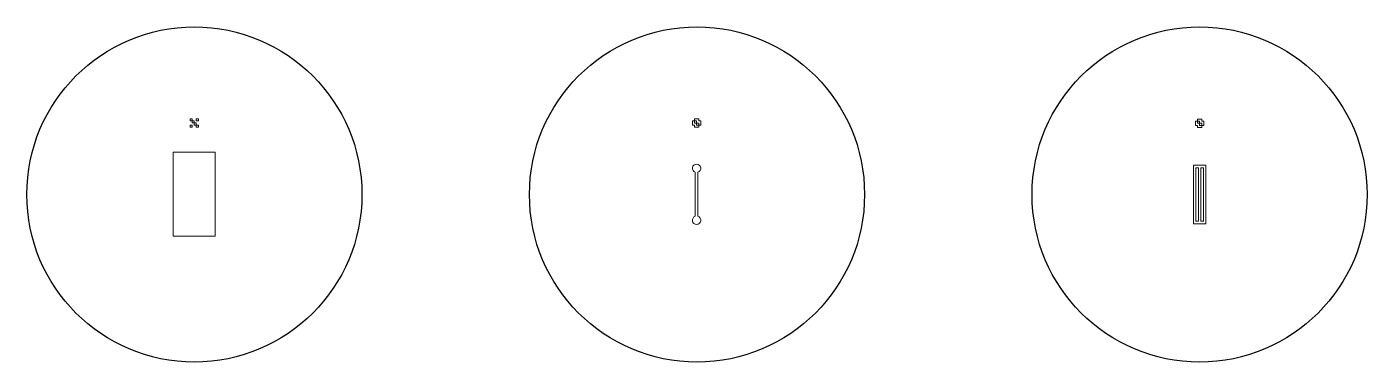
# Model space of a CAD drawing. Extents: x -20000 to 140000, y 0 to 40000.
import ezdxf

# ---------------------------------------------------------------- set-up
doc = ezdxf.new("R2010")
doc.units = 13
doc.layers.get('0').update_dxf_attribs({"color": 4, "lineweight": 0, "true_color": 0x00ffff})
doc.layers.add('1', color=1, linetype='Continuous', lineweight=25, true_color=0xff0000)

msp = doc.modelspace()

# ---------------------------------------------------------------- linework, layer by layer
for p, q in [((-264, 29037), (-514, 29037)), ((-514, 29037), (-514, 28787)), ((-264, 28787), (-264, 29037)), ((486, 29037), (236, 29037)), ((236, 29037), (236, 28787)), ((486, 28787), (486, 29037)), ((59700, 28773), (59700, 29023)), ((60200, 29023), (59700, 29023)), ((60200, 29023), (60200, 28773)), ((120250, 29000), (119750, 29000)), ((119750, 28750), (119750, 29000)), ((120250, 29000), (120250, 28750)), ((-514, 28787), (-264, 28787)), ((-514, 28287), (-514, 28037)), ((-264, 28287), (-514, 28287)), ((-514, 28037), (-264, 28037)), ((-264, 28787), (-264, 28537)), ((-14, 28787), (-264, 28787)), ((-264, 28537), (-14, 28537)), ((-264, 28037), (-264, 28287)), ((-14, 28537), (-14, 28787)), ((-14, 28537), (-14, 28287)), ((236, 28537), (-14, 28537)), ((-14, 28287), (236, 28287)), ((236, 28787), (486, 28787)), ((236, 28287), (236, 28537)), ((236, 28287), (236, 28037)), ((486, 28287), (236, 28287)), ((236, 28037), (486, 28037)), ((486, 28037), (486, 28287)), ((59450, 28773), (59700, 28773)), ((59450, 28773), (59450, 28273)), ((59700, 28273), (59450, 28273)), ((59700, 28773), (59700, 28523)), ((59950, 28773), (59700, 28773)), ((59700, 28523), (59950, 28523)), ((59700, 28023), (59700, 28273)), ((59700, 28023), (60200, 28023)), ((59950, 28523), (59950, 28773)), ((59950, 28523), (59950, 28273)), ((60200, 28523), (59950, 28523)), ((59950, 28273), (60200, 28273)), ((60200, 28773), (60450, 28773)), ((60200, 28273), (60200, 28523)), ((60200, 28273), (60200, 28023)), ((60450, 28273), (60200, 28273)), ((60450, 28273), (60450, 28773)), ((119500, 28750), (119500, 28250)), ((119500, 28750), (119750, 28750)), ((119750, 28250), (119500, 28250)), ((119750, 28750), (119750, 28500)), ((120000, 28750), (119750, 28750)), ((119750, 28500), (120000, 28500)), ((119750, 28000), (119750, 28250)), ((119750, 28000), (120250, 28000)), ((120000, 28500), (120000, 28750)), ((120000, 28500), (120000, 28250)), ((120250, 28500), (120000, 28500)), ((120000, 28250), (120250, 28250)), ((120250, 28750), (120500, 28750)), ((120250, 28250), (120250, 28500)), ((120250, 28250), (120250, 28000)), ((120500, 28250), (120250, 28250)), ((120500, 28250), (120500, 28750)), ((2486, 25037), (-2514, 25037)), ((-2514, 25037), (-2514, 15037)), ((2486, 15037), (2486, 25037)), ((59800, 22646), (59800, 17400)), ((60100, 17400), (60100, 22646)), ((119250, 23500), (119250, 16500)), ((119250, 23500), (120750, 23500)), ((119850, 23200), (119550, 23200)), ((119550, 16800), (119550, 23200)), ((119850, 23200), (119850, 16800)), ((120450, 23200), (120150, 23200)), ((120150, 16800), (120150, 23200)), ((120450, 23200), (120450, 16800)), ((120750, 16500), (120750, 23500)), ((120750, 16500), (119250, 16500)), ((119850, 16800), (119550, 16800)), ((120450, 16800), (120150, 16800)), ((-2514, 15037), (2486, 15037))]:
    msp.add_line(p, q)
for centre, start, end in [((59950, 23123), 287.4576, 252.5424), ((59950, 16923), 107.4576, 72.5424)]:
    msp.add_arc(centre, 500, start, end)
at = {"layer": '1'}
for centre in [(0, 20000), (60000, 20000), (120000, 20000)]:
    msp.add_circle(centre, 20000, dxfattribs=at)

doc.saveas('drawing.dxf')
